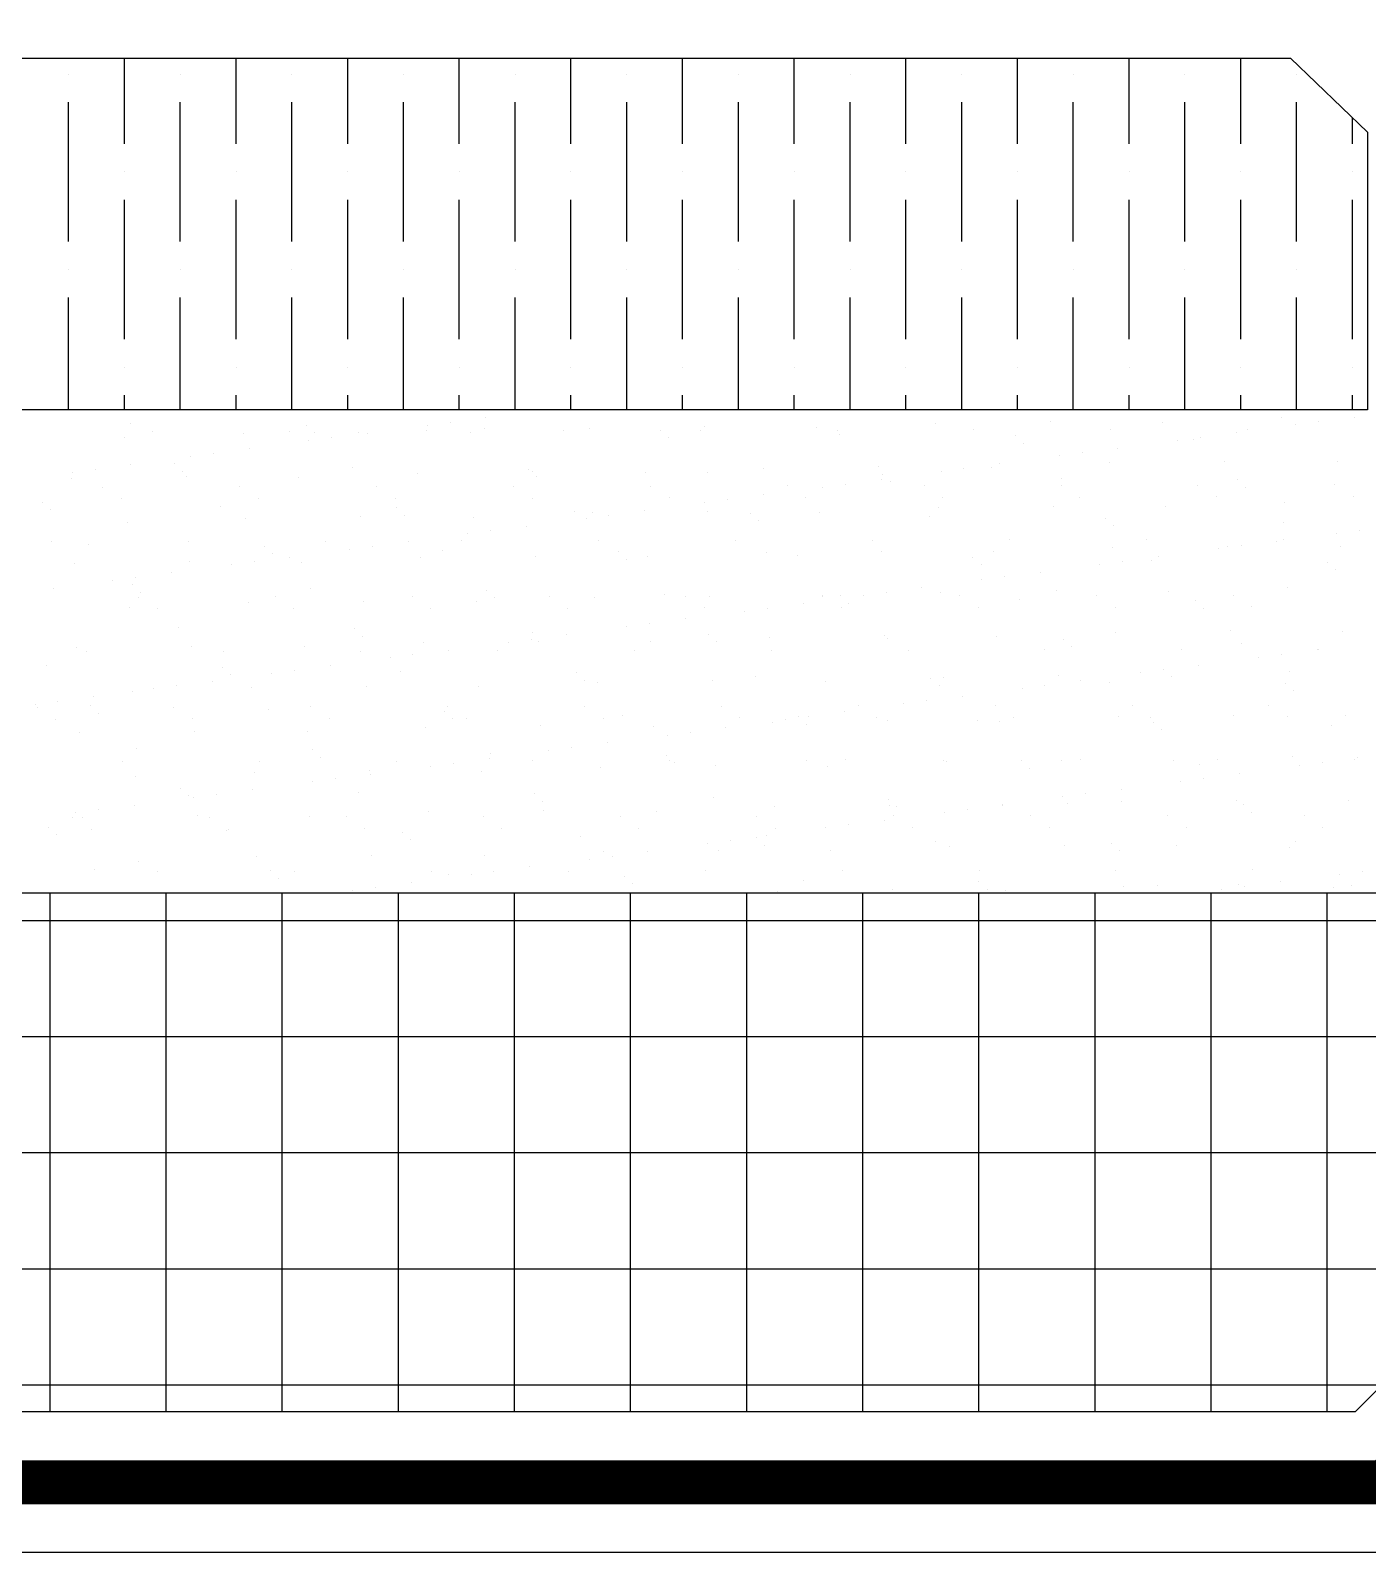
# Model space of a CAD drawing. Header units: centimetres. Extents: x -5119 to 2082, y -6603 to -947.
# Drawn here: x 818.6 to 879.3, y -3478.3 to -3409.1 of the extents above; entities that cross this region are included whole.
import ezdxf

# ---------------------------------------------------------------- set-up
doc = ezdxf.new("R2010")
doc.units = ezdxf.units.CM
doc.header["$LTSCALE"] = 100
doc.header["$MEASUREMENT"] = 0
for name, color, linetype in [('A807-Details-Railing and Cat ladder$0$A-FIN', 3, 'Continuous'), ('A807-Details-Railing and Cat ladder$0$A-HATCH-14', 14, 'Continuous'), ('A807-Details-Railing and Cat ladder$0$A-LITE2', 23, 'Continuous'), ('A807-Details-Railing and Cat ladder$0$A-WATERPROOFING', 7, 'Continuous')]:
    doc.layers.add(name, color=color, linetype=linetype)

msp = doc.modelspace()

# ---------------------------------------------------------------- linework, layer by layer
at = {"layer": 'A807-Details-Railing and Cat ladder$0$A-FIN', "color": 3, "elevation": 0}
msp.add_lwpolyline([(762.517, -3410.355), (875.828, -3410.355), (879.322, -3413.715), (879.322, -3426.336), (759.023, -3426.336), (759.023, -3413.715)], close=True, dxfattribs=at)
at = {"layer": 'A807-Details-Railing and Cat ladder$0$A-HATCH-14', "linetype": 'Continuous'}
for p, q in [((822.822, -3414.249), (822.822, -3410.355)), ((827.896, -3414.249), (827.896, -3410.355)), ((832.97, -3414.249), (832.97, -3410.355)), ((838.044, -3414.249), (838.044, -3410.355)), ((843.118, -3414.249), (843.118, -3410.355)), ((848.192, -3414.249), (848.192, -3410.355)), ((853.266, -3414.249), (853.266, -3410.355)), ((858.34, -3414.249), (858.34, -3410.355)), ((863.414, -3414.249), (863.414, -3410.355)), ((868.488, -3414.249), (868.488, -3410.355)), ((873.562, -3414.249), (873.562, -3410.355)), ((820.285, -3411.078), (820.285, -3411.078)), ((825.359, -3411.078), (825.359, -3411.078)), ((830.433, -3411.078), (830.433, -3411.078)), ((835.507, -3411.078), (835.507, -3411.078)), ((840.581, -3411.078), (840.581, -3411.078)), ((845.655, -3411.078), (845.655, -3411.078)), ((850.729, -3411.078), (850.729, -3411.078)), ((855.803, -3411.078), (855.803, -3411.078)), ((860.877, -3411.078), (860.877, -3411.078)), ((865.951, -3411.078), (865.951, -3411.078)), ((871.025, -3411.078), (871.025, -3411.078)), ((876.098, -3411.078), (876.098, -3411.078)), ((820.285, -3418.689), (820.285, -3412.346)), ((825.359, -3418.689), (825.359, -3412.346)), ((830.433, -3418.689), (830.433, -3412.346)), ((835.507, -3418.689), (835.507, -3412.346)), ((840.581, -3418.689), (840.581, -3412.346)), ((845.655, -3418.689), (845.655, -3412.346)), ((850.729, -3418.689), (850.729, -3412.346)), ((855.803, -3418.689), (855.803, -3412.346)), ((860.877, -3418.689), (860.877, -3412.346)), ((865.951, -3418.689), (865.951, -3412.346)), ((871.025, -3418.689), (871.025, -3412.346)), ((876.098, -3418.689), (876.098, -3412.346)), ((878.635, -3414.249), (878.635, -3413.055)), ((822.822, -3415.517), (822.822, -3415.517)), ((827.896, -3415.517), (827.896, -3415.517)), ((832.97, -3415.517), (832.97, -3415.517)), ((838.044, -3415.517), (838.044, -3415.517)), ((843.118, -3415.517), (843.118, -3415.517)), ((848.192, -3415.517), (848.192, -3415.517)), ((853.266, -3415.517), (853.266, -3415.517)), ((858.34, -3415.517), (858.34, -3415.517)), ((863.414, -3415.517), (863.414, -3415.517)), ((868.488, -3415.517), (868.488, -3415.517)), ((873.562, -3415.517), (873.562, -3415.517)), ((878.635, -3415.517), (878.635, -3415.517)), ((822.822, -3423.128), (822.822, -3416.786)), ((827.896, -3423.128), (827.896, -3416.786)), ((832.97, -3423.128), (832.97, -3416.786)), ((838.044, -3423.128), (838.044, -3416.786)), ((843.118, -3423.128), (843.118, -3416.786)), ((848.192, -3423.128), (848.192, -3416.786)), ((853.266, -3423.128), (853.266, -3416.786)), ((858.34, -3423.128), (858.34, -3416.786)), ((863.414, -3423.128), (863.414, -3416.786)), ((868.488, -3423.128), (868.488, -3416.786)), ((873.562, -3423.128), (873.562, -3416.786)), ((878.635, -3423.128), (878.635, -3416.786)), ((820.285, -3419.957), (820.285, -3419.957)), ((825.359, -3419.957), (825.359, -3419.957)), ((830.433, -3419.957), (830.433, -3419.957)), ((835.507, -3419.957), (835.507, -3419.957)), ((840.581, -3419.957), (840.581, -3419.957)), ((845.655, -3419.957), (845.655, -3419.957)), ((850.729, -3419.957), (850.729, -3419.957)), ((855.803, -3419.957), (855.803, -3419.957)), ((860.877, -3419.957), (860.877, -3419.957)), ((865.951, -3419.957), (865.951, -3419.957)), ((871.025, -3419.957), (871.025, -3419.957)), ((876.098, -3419.957), (876.098, -3419.957)), ((820.285, -3426.336), (820.285, -3421.226)), ((825.359, -3426.336), (825.359, -3421.226)), ((830.433, -3426.336), (830.433, -3421.226)), ((835.507, -3426.336), (835.507, -3421.226)), ((840.581, -3426.336), (840.581, -3421.226)), ((845.655, -3426.336), (845.655, -3421.226)), ((850.729, -3426.336), (850.729, -3421.226)), ((855.803, -3426.336), (855.803, -3421.226)), ((860.877, -3426.336), (860.877, -3421.226)), ((865.951, -3426.336), (865.951, -3421.226)), ((871.025, -3426.336), (871.025, -3421.226)), ((876.098, -3426.336), (876.098, -3421.226)), ((822.822, -3424.397), (822.822, -3424.397)), ((827.896, -3424.397), (827.896, -3424.397)), ((832.97, -3424.397), (832.97, -3424.397)), ((838.044, -3424.397), (838.044, -3424.397)), ((843.118, -3424.397), (843.118, -3424.397)), ((848.192, -3424.397), (848.192, -3424.397)), ((853.266, -3424.397), (853.266, -3424.397)), ((858.34, -3424.397), (858.34, -3424.397)), ((863.414, -3424.397), (863.414, -3424.397)), ((868.488, -3424.397), (868.488, -3424.397)), ((873.562, -3424.397), (873.562, -3424.397)), ((878.635, -3424.397), (878.635, -3424.397)), ((822.822, -3426.336), (822.822, -3425.665)), ((827.896, -3426.336), (827.896, -3425.665)), ((832.97, -3426.336), (832.97, -3425.665)), ((838.044, -3426.336), (838.044, -3425.665)), ((843.118, -3426.336), (843.118, -3425.665)), ((848.192, -3426.336), (848.192, -3425.665)), ((853.266, -3426.336), (853.266, -3425.665)), ((858.34, -3426.336), (858.34, -3425.665)), ((863.414, -3426.336), (863.414, -3425.665)), ((868.488, -3426.336), (868.488, -3425.665)), ((873.562, -3426.336), (873.562, -3425.665)), ((878.635, -3426.336), (878.635, -3425.665))]:
    msp.add_line(p, q, dxfattribs=at)
at = {"layer": 'A807-Details-Railing and Cat ladder$0$A-HATCH-14', "color": 8, "linetype": 'Continuous'}
for p, q in [((823.098, -3426.961), (823.098, -3426.961)), ((824.11, -3427.312), (824.11, -3427.312)), ((830.33, -3427.3), (830.33, -3427.3)), ((831.091, -3427.029), (831.091, -3427.029)), ((836.551, -3427.289), (836.551, -3427.289)), ((836.587, -3427.038), (836.587, -3427.038)), ((837.627, -3426.901), (837.627, -3426.901)), ((839.202, -3427.206), (839.202, -3427.206)), ((839.251, -3426.688), (839.251, -3426.688)), ((842.772, -3427.278), (842.772, -3427.278)), ((843.95, -3427.174), (843.95, -3427.174)), ((847.196, -3427.275), (847.196, -3427.275)), ((848.993, -3427.266), (848.993, -3427.266)), ((849.179, -3427.108), (849.179, -3427.108)), ((854.289, -3427.132), (854.289, -3427.132)), ((855.214, -3427.255), (855.214, -3427.255)), ((859.684, -3426.938), (859.684, -3426.938)), ((861.435, -3427.244), (861.435, -3427.244)), ((864.913, -3426.871), (864.913, -3426.871)), ((867.656, -3427.233), (867.656, -3427.233)), ((870.023, -3426.896), (870.023, -3426.896)), ((873.877, -3427.221), (873.877, -3427.221)), ((875.418, -3426.701), (875.418, -3426.701)), ((876.069, -3427.013), (876.069, -3427.013)), ((877.109, -3426.876), (877.109, -3426.876)), ((878.733, -3426.662), (878.733, -3426.662)), ((822.82, -3427.605), (822.82, -3427.605)), ((828.215, -3427.411), (828.215, -3427.411)), ((831.21, -3427.746), (831.21, -3427.746)), ((831.459, -3427.367), (831.459, -3427.367)), ((832.25, -3427.609), (832.25, -3427.609)), ((833.444, -3427.344), (833.444, -3427.344)), ((833.874, -3427.395), (833.874, -3427.395)), ((838.554, -3427.369), (838.554, -3427.369)), ((847.564, -3427.612), (847.564, -3427.612)), ((855.307, -3427.451), (855.307, -3427.451)), ((863.3, -3427.52), (863.3, -3427.52)), ((863.668, -3427.857), (863.668, -3427.857)), ((870.692, -3427.72), (870.692, -3427.72)), ((871.411, -3427.697), (871.411, -3427.697)), ((871.732, -3427.584), (871.732, -3427.584)), ((873.356, -3427.37), (873.356, -3427.37)), ((825.833, -3428.454), (825.833, -3428.454)), ((826.873, -3428.317), (826.873, -3428.317)), ((828.497, -3428.103), (828.497, -3428.103)), ((865.315, -3428.428), (865.315, -3428.428)), ((866.354, -3428.291), (866.354, -3428.291)), ((867.978, -3428.078), (867.978, -3428.078)), ((872.843, -3428.677), (872.843, -3428.677)), ((877.953, -3428.702), (877.953, -3428.702)), ((820.456, -3429.162), (820.456, -3429.162)), ((821.495, -3429.025), (821.495, -3429.025)), ((823.12, -3428.811), (823.12, -3428.811)), ((825.086, -3428.783), (825.086, -3428.783)), ((825.454, -3429.12), (825.454, -3429.12)), ((825.64, -3429.387), (825.64, -3429.387)), ((833.197, -3428.959), (833.197, -3428.959)), ((836.145, -3429.217), (836.145, -3429.217)), ((841.191, -3429.028), (841.191, -3429.028)), ((841.374, -3429.151), (841.374, -3429.151)), ((841.559, -3429.365), (841.559, -3429.365)), ((846.484, -3429.175), (846.484, -3429.175)), ((849.302, -3429.205), (849.302, -3429.205)), ((851.88, -3428.981), (851.88, -3428.981)), ((857.109, -3428.914), (857.109, -3428.914)), ((857.295, -3429.273), (857.295, -3429.273)), ((859.938, -3429.136), (859.938, -3429.136)), ((860.977, -3428.999), (860.977, -3428.999)), ((862.219, -3428.939), (862.219, -3428.939)), ((862.601, -3428.786), (862.601, -3428.786)), ((867.614, -3428.744), (867.614, -3428.744)), ((820.411, -3429.454), (820.411, -3429.454)), ((821.848, -3429.845), (821.848, -3429.845)), ((828.069, -3429.834), (828.069, -3429.834)), ((830.75, -3429.412), (830.75, -3429.412)), ((834.29, -3429.823), (834.29, -3429.823)), ((840.511, -3429.811), (840.511, -3429.811)), ((846.731, -3429.8), (846.731, -3429.8)), ((852.952, -3429.789), (852.952, -3429.789)), ((854.56, -3429.844), (854.56, -3429.844)), ((855.6, -3429.707), (855.6, -3429.707)), ((857.224, -3429.493), (857.224, -3429.493)), ((857.663, -3429.611), (857.663, -3429.611)), ((859.173, -3429.777), (859.173, -3429.777)), ((865.394, -3429.766), (865.394, -3429.766)), ((865.406, -3429.45), (865.406, -3429.45)), ((871.615, -3429.755), (871.615, -3429.755)), ((873.4, -3429.519), (873.4, -3429.519)), ((873.768, -3429.856), (873.768, -3429.856)), ((877.836, -3429.744), (877.836, -3429.744)), ((819.081, -3430.536), (819.081, -3430.536)), ((822.69, -3430.382), (822.69, -3430.382)), ((827.192, -3430.713), (827.192, -3430.713)), ((828.911, -3430.371), (828.911, -3430.371)), ((835.132, -3430.359), (835.132, -3430.359)), ((835.185, -3430.781), (835.185, -3430.781)), ((841.353, -3430.348), (841.353, -3430.348)), ((847.574, -3430.337), (847.574, -3430.337)), ((849.183, -3430.552), (849.183, -3430.552)), ((850.223, -3430.415), (850.223, -3430.415)), ((851.847, -3430.201), (851.847, -3430.201)), ((853.795, -3430.325), (853.795, -3430.325)), ((859.81, -3430.787), (859.81, -3430.787)), ((860.016, -3430.314), (860.016, -3430.314)), ((865.039, -3430.72), (865.039, -3430.72)), ((866.236, -3430.303), (866.236, -3430.303)), ((870.149, -3430.745), (870.149, -3430.745)), ((872.457, -3430.291), (872.457, -3430.291)), ((875.544, -3430.55), (875.544, -3430.55)), ((878.678, -3430.28), (878.678, -3430.28)), ((819.449, -3430.873), (819.449, -3430.873)), ((822.946, -3431.455), (822.946, -3431.455)), ((828.341, -3431.26), (828.341, -3431.26)), ((833.57, -3431.193), (833.57, -3431.193)), ((835.554, -3431.119), (835.554, -3431.119)), ((838.68, -3431.218), (838.68, -3431.218)), ((843.297, -3430.958), (843.297, -3430.958)), ((843.806, -3431.26), (843.806, -3431.26)), ((844.075, -3431.024), (844.075, -3431.024)), ((844.846, -3431.123), (844.846, -3431.123)), ((846.47, -3430.909), (846.47, -3430.909)), ((849.304, -3430.957), (849.304, -3430.957)), ((851.29, -3431.027), (851.29, -3431.027)), ((851.658, -3431.364), (851.658, -3431.364)), ((854.415, -3430.981), (854.415, -3430.981)), ((859.401, -3431.203), (859.401, -3431.203)), ((867.395, -3431.272), (867.395, -3431.272)), ((875.506, -3431.448), (875.506, -3431.448)), ((838.429, -3431.968), (838.429, -3431.968)), ((839.469, -3431.831), (839.469, -3431.831)), ((841.093, -3431.617), (841.093, -3431.617)), ((867.763, -3431.609), (867.763, -3431.609)), ((877.911, -3431.942), (877.911, -3431.942)), ((878.951, -3431.805), (878.951, -3431.805)), ((819.502, -3432.325), (819.502, -3432.325)), ((821.187, -3432.466), (821.187, -3432.466)), ((825.723, -3432.314), (825.723, -3432.314)), ((829.18, -3432.535), (829.18, -3432.535)), ((831.944, -3432.303), (831.944, -3432.303)), ((833.052, -3432.676), (833.052, -3432.676)), ((834.092, -3432.539), (834.092, -3432.539)), ((835.716, -3432.325), (835.716, -3432.325)), ((837.292, -3432.711), (837.292, -3432.711)), ((838.165, -3432.291), (838.165, -3432.291)), ((844.386, -3432.28), (844.386, -3432.28)), ((845.285, -3432.78), (845.285, -3432.78)), ((850.606, -3432.269), (850.606, -3432.269)), ((852.006, -3432.83), (852.006, -3432.83)), ((856.827, -3432.257), (856.827, -3432.257)), ((857.235, -3432.763), (857.235, -3432.763)), ((862.345, -3432.788), (862.345, -3432.788)), ((863.048, -3432.246), (863.048, -3432.246)), ((867.74, -3432.593), (867.74, -3432.593)), ((869.269, -3432.235), (869.269, -3432.235)), ((872.534, -3432.65), (872.534, -3432.65)), ((872.969, -3432.527), (872.969, -3432.527)), ((873.573, -3432.513), (873.573, -3432.513)), ((875.197, -3432.299), (875.197, -3432.299)), ((875.49, -3432.223), (875.49, -3432.223)), ((878.079, -3432.551), (878.079, -3432.551)), ((820.537, -3433.303), (820.537, -3433.303)), ((825.766, -3433.236), (825.766, -3433.236)), ((827.675, -3433.384), (827.675, -3433.384)), ((828.714, -3433.247), (828.714, -3433.247)), ((829.549, -3432.872), (829.549, -3432.872)), ((830.338, -3433.033), (830.338, -3433.033)), ((830.876, -3433.261), (830.876, -3433.261)), ((836.271, -3433.066), (836.271, -3433.066)), ((841.5, -3433), (841.5, -3433)), ((845.653, -3433.117), (845.653, -3433.117)), ((846.61, -3433.024), (846.61, -3433.024)), ((853.396, -3432.956), (853.396, -3432.956)), ((861.39, -3433.025), (861.39, -3433.025)), ((861.758, -3433.362), (861.758, -3433.362)), ((867.156, -3433.358), (867.156, -3433.358)), ((868.196, -3433.221), (868.196, -3433.221)), ((869.501, -3433.202), (869.501, -3433.202)), ((869.82, -3433.007), (869.82, -3433.007)), ((877.494, -3433.27), (877.494, -3433.27)), ((822.297, -3434.092), (822.297, -3434.092)), ((823.337, -3433.955), (823.337, -3433.955)), ((824.961, -3433.741), (824.961, -3433.741)), ((861.779, -3434.066), (861.779, -3434.066)), ((862.819, -3433.929), (862.819, -3433.929)), ((864.443, -3433.715), (864.443, -3433.715)), ((877.862, -3433.608), (877.862, -3433.608)), ((819.584, -3434.449), (819.584, -3434.449)), ((823.175, -3434.288), (823.175, -3434.288)), ((823.461, -3434.848), (823.461, -3434.848)), ((823.543, -3434.625), (823.543, -3434.625)), ((829.682, -3434.836), (829.682, -3434.836)), ((831.286, -3434.464), (831.286, -3434.464)), ((835.903, -3434.825), (835.903, -3434.825)), ((839.28, -3434.533), (839.28, -3434.533)), ((839.648, -3434.87), (839.648, -3434.87)), ((842.124, -3434.814), (842.124, -3434.814)), ((844.201, -3434.873), (844.201, -3434.873)), ((847.391, -3434.71), (847.391, -3434.71)), ((848.345, -3434.802), (848.345, -3434.802)), ((849.43, -3434.806), (849.43, -3434.806)), ((854.54, -3434.83), (854.54, -3434.83)), ((854.566, -3434.791), (854.566, -3434.791)), ((855.384, -3434.778), (855.384, -3434.778)), ((856.402, -3434.774), (856.402, -3434.774)), ((857.442, -3434.637), (857.442, -3434.637)), ((859.066, -3434.423), (859.066, -3434.423)), ((859.936, -3434.636), (859.936, -3434.636)), ((860.787, -3434.78), (860.787, -3434.78)), ((865.165, -3434.569), (865.165, -3434.569)), ((867.007, -3434.768), (867.007, -3434.768)), ((870.275, -3434.594), (870.275, -3434.594)), ((873.228, -3434.757), (873.228, -3434.757)), ((875.67, -3434.399), (875.67, -3434.399)), ((823.072, -3435.304), (823.072, -3435.304)), ((824.304, -3435.384), (824.304, -3435.384)), ((828.467, -3435.109), (828.467, -3435.109)), ((830.525, -3435.373), (830.525, -3435.373)), ((833.696, -3435.042), (833.696, -3435.042)), ((836.745, -3435.362), (836.745, -3435.362)), ((838.806, -3435.067), (838.806, -3435.067)), ((842.966, -3435.35), (842.966, -3435.35)), ((849.187, -3435.339), (849.187, -3435.339)), ((851.025, -3435.482), (851.025, -3435.482)), ((852.065, -3435.345), (852.065, -3435.345)), ((853.689, -3435.131), (853.689, -3435.131)), ((855.408, -3435.328), (855.408, -3435.328)), ((855.753, -3435.116), (855.753, -3435.116)), ((861.629, -3435.316), (861.629, -3435.316)), ((863.496, -3434.955), (863.496, -3434.955)), ((867.85, -3435.305), (867.85, -3435.305)), ((871.489, -3435.024), (871.489, -3435.024)), ((871.857, -3435.361), (871.857, -3435.361)), ((874.071, -3435.294), (874.071, -3435.294)), ((825.281, -3436.218), (825.281, -3436.218)), ((833.275, -3436.286), (833.275, -3436.286)), ((845.648, -3436.19), (845.648, -3436.19)), ((846.688, -3436.053), (846.688, -3436.053)), ((848.312, -3435.839), (848.312, -3435.839)), ((833.643, -3436.624), (833.643, -3436.624)), ((836.397, -3436.915), (836.397, -3436.915)), ((840.271, -3436.898), (840.271, -3436.898)), ((841.311, -3436.761), (841.311, -3436.761)), ((841.386, -3436.463), (841.386, -3436.463)), ((841.626, -3436.849), (841.626, -3436.849)), ((842.935, -3436.547), (842.935, -3436.547)), ((846.736, -3436.873), (846.736, -3436.873)), ((849.379, -3436.532), (849.379, -3436.532)), ((849.748, -3436.869), (849.748, -3436.869)), ((852.131, -3436.679), (852.131, -3436.679)), ((857.36, -3436.612), (857.36, -3436.612)), ((857.491, -3436.708), (857.491, -3436.708)), ((862.47, -3436.637), (862.47, -3436.637)), ((865.484, -3436.777), (865.484, -3436.777)), ((867.866, -3436.442), (867.866, -3436.442)), ((873.095, -3436.376), (873.095, -3436.376)), ((873.595, -3436.954), (873.595, -3436.954)), ((878.205, -3436.4), (878.205, -3436.4)), ((820.663, -3437.152), (820.663, -3437.152)), ((821.115, -3437.327), (821.115, -3437.327)), ((825.892, -3437.085), (825.892, -3437.085)), ((827.336, -3437.316), (827.336, -3437.316)), ((831.002, -3437.11), (831.002, -3437.11)), ((833.557, -3437.305), (833.557, -3437.305)), ((834.894, -3437.606), (834.894, -3437.606)), ((835.933, -3437.469), (835.933, -3437.469)), ((837.557, -3437.255), (837.557, -3437.255)), ((839.778, -3437.294), (839.778, -3437.294)), ((845.999, -3437.282), (845.999, -3437.282)), ((852.22, -3437.271), (852.22, -3437.271)), ((858.441, -3437.26), (858.441, -3437.26)), ((864.662, -3437.248), (864.662, -3437.248)), ((865.852, -3437.114), (865.852, -3437.114)), ((870.882, -3437.237), (870.882, -3437.237)), ((874.375, -3437.58), (874.375, -3437.58)), ((875.415, -3437.443), (875.415, -3437.443)), ((877.039, -3437.229), (877.039, -3437.229)), ((877.103, -3437.226), (877.103, -3437.226)), ((819.276, -3437.971), (819.276, -3437.971)), ((827.27, -3438.04), (827.27, -3438.04)), ((827.638, -3438.377), (827.638, -3438.377)), ((829.516, -3438.313), (829.516, -3438.313)), ((830.556, -3438.177), (830.556, -3438.177)), ((832.18, -3437.963), (832.18, -3437.963)), ((835.381, -3438.216), (835.381, -3438.216)), ((843.374, -3438.285), (843.374, -3438.285)), ((868.998, -3438.288), (868.998, -3438.288)), ((870.038, -3438.151), (870.038, -3438.151)), ((871.662, -3437.937), (871.662, -3437.937)), ((875.796, -3438.249), (875.796, -3438.249)), ((824.139, -3439.021), (824.139, -3439.021)), ((825.179, -3438.884), (825.179, -3438.884)), ((826.803, -3438.671), (826.803, -3438.671)), ((828.593, -3438.958), (828.593, -3438.958)), ((833.822, -3438.892), (833.822, -3438.892)), ((838.932, -3438.916), (838.932, -3438.916)), ((843.742, -3438.622), (843.742, -3438.622)), ((844.327, -3438.722), (844.327, -3438.722)), ((849.556, -3438.655), (849.556, -3438.655)), ((851.485, -3438.462), (851.485, -3438.462)), ((854.666, -3438.679), (854.666, -3438.679)), ((859.479, -3438.53), (859.479, -3438.53)), ((859.847, -3438.868), (859.847, -3438.868)), ((860.062, -3438.485), (860.062, -3438.485)), ((863.621, -3438.996), (863.621, -3438.996)), ((864.661, -3438.859), (864.661, -3438.859)), ((865.291, -3438.418), (865.291, -3438.418)), ((866.285, -3438.645), (866.285, -3438.645)), ((867.59, -3438.707), (867.59, -3438.707)), ((870.401, -3438.443), (870.401, -3438.443)), ((875.583, -3438.775), (875.583, -3438.775)), ((818.762, -3439.729), (818.762, -3439.729)), ((819.802, -3439.592), (819.802, -3439.592)), ((821.426, -3439.379), (821.426, -3439.379)), ((823.197, -3439.153), (823.197, -3439.153)), ((858.244, -3439.704), (858.244, -3439.704)), ((859.284, -3439.567), (859.284, -3439.567)), ((860.908, -3439.353), (860.908, -3439.353)), ((862.4, -3439.782), (862.4, -3439.782)), ((868.621, -3439.771), (868.621, -3439.771)), ((874.842, -3439.759), (874.842, -3439.759)), ((875.952, -3439.113), (875.952, -3439.113)), ((818.854, -3439.861), (818.854, -3439.861)), ((819.696, -3440.398), (819.696, -3440.398)), ((821.265, -3439.793), (821.265, -3439.793)), ((821.633, -3440.13), (821.633, -3440.13)), ((825.075, -3439.85), (825.075, -3439.85)), ((825.917, -3440.386), (825.917, -3440.386)), ((829.376, -3439.969), (829.376, -3439.969)), ((831.295, -3439.838), (831.295, -3439.838)), ((832.138, -3440.375), (832.138, -3440.375)), ((837.369, -3440.038), (837.369, -3440.038)), ((837.516, -3439.827), (837.516, -3439.827)), ((837.737, -3440.376), (837.737, -3440.376)), ((838.359, -3440.364), (838.359, -3440.364)), ((843.737, -3439.816), (843.737, -3439.816)), ((844.58, -3440.353), (844.58, -3440.353)), ((845.48, -3440.215), (845.48, -3440.215)), ((849.958, -3439.805), (849.958, -3439.805)), ((850.8, -3440.341), (850.8, -3440.341)), ((852.867, -3440.411), (852.867, -3440.411)), ((853.474, -3440.283), (853.474, -3440.283)), ((853.907, -3440.275), (853.907, -3440.275)), ((855.531, -3440.061), (855.531, -3440.061)), ((856.179, -3439.793), (856.179, -3439.793)), ((857.021, -3440.33), (857.021, -3440.33)), ((857.486, -3440.461), (857.486, -3440.461)), ((861.585, -3440.46), (861.585, -3440.46)), ((863.242, -3440.319), (863.242, -3440.319)), ((867.992, -3440.291), (867.992, -3440.291)), ((869.463, -3440.307), (869.463, -3440.307)), ((873.221, -3440.225), (873.221, -3440.225)), ((875.684, -3440.296), (875.684, -3440.296)), ((878.331, -3440.249), (878.331, -3440.249)), ((820.788, -3441.001), (820.788, -3441.001)), ((826.017, -3440.934), (826.017, -3440.934)), ((831.127, -3440.959), (831.127, -3440.959)), ((836.523, -3440.765), (836.523, -3440.765)), ((841.752, -3440.698), (841.752, -3440.698)), ((846.862, -3440.722), (846.862, -3440.722)), ((847.49, -3441.119), (847.49, -3441.119)), ((848.529, -3440.982), (848.529, -3440.982)), ((850.154, -3440.769), (850.154, -3440.769)), ((852.257, -3440.528), (852.257, -3440.528)), ((853.842, -3440.621), (853.842, -3440.621)), ((862.596, -3440.486), (862.596, -3440.486)), ((869.578, -3440.529), (869.578, -3440.529)), ((869.947, -3440.866), (869.947, -3440.866)), ((877.69, -3440.705), (877.69, -3440.705)), ((823.371, -3441.723), (823.371, -3441.723)), ((831.364, -3441.791), (831.364, -3441.791)), ((842.113, -3441.827), (842.113, -3441.827)), ((843.152, -3441.69), (843.152, -3441.69)), ((844.776, -3441.477), (844.776, -3441.477)), ((822.729, -3442.33), (822.729, -3442.33)), ((828.95, -3442.318), (828.95, -3442.318)), ((831.732, -3442.129), (831.732, -3442.129)), ((835.17, -3442.307), (835.17, -3442.307)), ((836.735, -3442.535), (836.735, -3442.535)), ((837.775, -3442.398), (837.775, -3442.398)), ((839.399, -3442.184), (839.399, -3442.184)), ((839.475, -3441.968), (839.475, -3441.968)), ((841.391, -3442.296), (841.391, -3442.296)), ((847.469, -3442.037), (847.469, -3442.037)), ((847.612, -3442.284), (847.612, -3442.284)), ((847.837, -3442.374), (847.837, -3442.374)), ((849.682, -3442.504), (849.682, -3442.504)), ((853.833, -3442.273), (853.833, -3442.273)), ((854.792, -3442.529), (854.792, -3442.529)), ((855.58, -3442.213), (855.58, -3442.213)), ((860.054, -3442.262), (860.054, -3442.262)), ((860.187, -3442.334), (860.187, -3442.334)), ((863.573, -3442.282), (863.573, -3442.282)), ((865.416, -3442.267), (865.416, -3442.267)), ((866.275, -3442.251), (866.275, -3442.251)), ((870.526, -3442.292), (870.526, -3442.292)), ((871.684, -3442.459), (871.684, -3442.459)), ((872.496, -3442.239), (872.496, -3442.239)), ((875.922, -3442.098), (875.922, -3442.098)), ((876.217, -3442.509), (876.217, -3442.509)), ((877.257, -3442.373), (877.257, -3442.373)), ((878.717, -3442.228), (878.717, -3442.228)), ((878.881, -3442.159), (878.881, -3442.159)), ((823.323, -3443.002), (823.323, -3443.002)), ((828.719, -3442.807), (828.719, -3442.807)), ((831.358, -3443.243), (831.358, -3443.243)), ((832.398, -3443.106), (832.398, -3443.106)), ((833.948, -3442.741), (833.948, -3442.741)), ((834.022, -3442.892), (834.022, -3442.892)), ((839.058, -3442.765), (839.058, -3442.765)), ((844.453, -3442.571), (844.453, -3442.571)), ((863.941, -3442.619), (863.941, -3442.619)), ((870.84, -3443.217), (870.84, -3443.217)), ((871.88, -3443.08), (871.88, -3443.08)), ((873.504, -3442.867), (873.504, -3442.867)), ((825.359, -3443.545), (825.359, -3443.545)), ((825.727, -3443.882), (825.727, -3443.882)), ((827.021, -3443.814), (827.021, -3443.814)), ((828.645, -3443.6), (828.645, -3443.6)), ((833.47, -3443.721), (833.47, -3443.721)), ((841.464, -3443.79), (841.464, -3443.79)), ((865.463, -3443.925), (865.463, -3443.925)), ((866.503, -3443.788), (866.503, -3443.788)), ((868.127, -3443.575), (868.127, -3443.575)), ((821.644, -3444.522), (821.644, -3444.522)), ((823.268, -3444.308), (823.268, -3444.308)), ((825.981, -3443.951), (825.981, -3443.951)), ((836.649, -3444.614), (836.649, -3444.614)), ((841.832, -3444.127), (841.832, -3444.127)), ((841.878, -3444.547), (841.878, -3444.547)), ((846.988, -3444.571), (846.988, -3444.571)), ((849.575, -3443.967), (849.575, -3443.967)), ((852.383, -3444.377), (852.383, -3444.377)), ((857.568, -3444.035), (857.568, -3444.035)), ((857.612, -3444.31), (857.612, -3444.31)), ((857.936, -3444.373), (857.936, -3444.373)), ((861.126, -3444.496), (861.126, -3444.496)), ((862.722, -3444.335), (862.722, -3444.335)), ((862.75, -3444.283), (862.75, -3444.283)), ((865.679, -3444.212), (865.679, -3444.212)), ((868.118, -3444.14), (868.118, -3444.14)), ((873.346, -3444.074), (873.346, -3444.074)), ((873.673, -3444.281), (873.673, -3444.281)), ((874.041, -3444.618), (874.041, -3444.618)), ((878.457, -3444.098), (878.457, -3444.098)), ((819.354, -3445.298), (819.354, -3445.298)), ((820.467, -3444.863), (820.467, -3444.863)), ((820.604, -3444.659), (820.604, -3444.659)), ((820.914, -3444.85), (820.914, -3444.85)), ((826.143, -3444.783), (826.143, -3444.783)), ((826.688, -3444.852), (826.688, -3444.852)), ((831.253, -3444.808), (831.253, -3444.808)), ((832.909, -3444.841), (832.909, -3444.841)), ((839.13, -3444.829), (839.13, -3444.829)), ((845.351, -3444.818), (845.351, -3444.818)), ((851.571, -3444.807), (851.571, -3444.807)), ((855.748, -3445.204), (855.748, -3445.204)), ((857.372, -3444.99), (857.372, -3444.99)), ((857.792, -3444.795), (857.792, -3444.795)), ((860.086, -3444.633), (860.086, -3444.633)), ((864.013, -3444.784), (864.013, -3444.784)), ((870.234, -3444.773), (870.234, -3444.773)), ((871.076, -3445.31), (871.076, -3445.31)), ((876.455, -3444.762), (876.455, -3444.762)), ((877.297, -3445.298), (877.297, -3445.298)), ((819.722, -3445.635), (819.722, -3445.635)), ((821.309, -3445.4), (821.309, -3445.4)), ((827.465, -3445.475), (827.465, -3445.475)), ((827.53, -3445.389), (827.53, -3445.389)), ((833.751, -3445.377), (833.751, -3445.377)), ((835.458, -3445.543), (835.458, -3445.543)), ((835.827, -3445.881), (835.827, -3445.881)), ((839.972, -3445.366), (839.972, -3445.366)), ((843.57, -3445.72), (843.57, -3445.72)), ((846.193, -3445.355), (846.193, -3445.355)), ((850.371, -3445.912), (850.371, -3445.912)), ((851.563, -3445.789), (851.563, -3445.789)), ((851.995, -3445.698), (851.995, -3445.698)), ((852.414, -3445.343), (852.414, -3445.343)), ((854.709, -3445.341), (854.709, -3445.341)), ((858.635, -3445.332), (858.635, -3445.332)), ((859.674, -3445.965), (859.674, -3445.965)), ((864.856, -3445.321), (864.856, -3445.321)), ((876.048, -3445.947), (876.048, -3445.947)), ((828.844, -3446.656), (828.844, -3446.656)), ((834.073, -3446.59), (834.073, -3446.59)), ((839.183, -3446.614), (839.183, -3446.614)), ((844.579, -3446.42), (844.579, -3446.42)), ((844.994, -3446.62), (844.994, -3446.62)), ((846.618, -3446.406), (846.618, -3446.406)), ((849.331, -3446.049), (849.331, -3446.049)), ((849.808, -3446.353), (849.808, -3446.353)), ((851.931, -3446.126), (851.931, -3446.126)), ((854.918, -3446.378), (854.918, -3446.378)), ((860.313, -3446.183), (860.313, -3446.183)), ((865.542, -3446.117), (865.542, -3446.117)), ((867.668, -3446.034), (867.668, -3446.034)), ((868.036, -3446.371), (868.036, -3446.371)), ((870.652, -3446.141), (870.652, -3446.141)), ((875.779, -3446.21), (875.779, -3446.21)), ((821.46, -3447.228), (821.46, -3447.228)), ((823.449, -3446.851), (823.449, -3446.851)), ((824.342, -3447.332), (824.342, -3447.332)), ((829.453, -3447.296), (829.453, -3447.296)), ((830.563, -3447.321), (830.563, -3447.321)), ((836.784, -3447.309), (836.784, -3447.309)), ((839.617, -3447.328), (839.617, -3447.328)), ((841.241, -3447.114), (841.241, -3447.114)), ((843.005, -3447.298), (843.005, -3447.298)), ((843.954, -3446.757), (843.954, -3446.757)), ((849.226, -3447.287), (849.226, -3447.287)), ((855.446, -3447.275), (855.446, -3447.275)), ((861.667, -3447.264), (861.667, -3447.264)), ((867.888, -3447.253), (867.888, -3447.253)), ((874.109, -3447.242), (874.109, -3447.242)), ((879.099, -3447.302), (879.099, -3447.302)), ((829.822, -3447.634), (829.822, -3447.634)), ((834.24, -3448.036), (834.24, -3448.036)), ((835.864, -3447.822), (835.864, -3447.822)), ((837.565, -3447.473), (837.565, -3447.473)), ((838.577, -3447.465), (838.577, -3447.465)), ((845.558, -3447.542), (845.558, -3447.542)), ((845.926, -3447.879), (845.926, -3447.879)), ((853.669, -3447.718), (853.669, -3447.718)), ((861.663, -3447.787), (861.663, -3447.787)), ((868.243, -3447.989), (868.243, -3447.989)), ((869.774, -3447.964), (869.774, -3447.964)), ((873.472, -3447.923), (873.472, -3447.923)), ((873.722, -3448.01), (873.722, -3448.01)), ((875.346, -3447.796), (875.346, -3447.796)), ((877.767, -3448.032), (877.767, -3448.032)), ((878.059, -3447.439), (878.059, -3447.439)), ((878.582, -3447.947), (878.582, -3447.947)), ((833.2, -3448.173), (833.2, -3448.173)), ((852.509, -3448.226), (852.509, -3448.226)), ((857.738, -3448.159), (857.738, -3448.159)), ((862.031, -3448.124), (862.031, -3448.124)), ((862.848, -3448.184), (862.848, -3448.184)), ((872.682, -3448.147), (872.682, -3448.147))]:
    msp.add_line(p, q, dxfattribs=at)
at = {"layer": 'A807-Details-Railing and Cat ladder$0$A-LITE2'}
msp.add_line((891.792, -3448.31), (501.989, -3448.31), dxfattribs=at)
for points in [[(900.182, -3386.384), (900.182, -3459.497), (881.405, -3478.275), (501.989, -3478.275)], [(893.79, -3386.384), (893.79, -3456.849), (878.757, -3471.882), (501.989, -3471.882)]]:
    msp.add_lwpolyline(points, dxfattribs=at)
at = {"layer": 'A807-Details-Railing and Cat ladder$0$A-WATERPROOFING', "color": 251, "linetype": 'Continuous', "ltscale": 0.5}
for p, q in [((819.443, -3471.882), (819.443, -3448.31)), ((824.72, -3471.882), (824.72, -3448.31)), ((829.997, -3471.882), (829.997, -3448.31)), ((835.275, -3471.882), (835.275, -3448.31)), ((840.552, -3471.882), (840.552, -3448.31)), ((845.829, -3471.882), (845.829, -3448.31)), ((851.106, -3471.882), (851.106, -3448.31)), ((856.383, -3471.882), (856.383, -3448.31)), ((861.66, -3471.882), (861.66, -3448.31)), ((866.937, -3471.882), (866.937, -3448.31)), ((872.214, -3471.882), (872.214, -3448.31)), ((877.491, -3471.882), (877.491, -3448.31)), ((501.989, -3449.542), (893.79, -3449.542)), ((501.989, -3454.819), (893.79, -3454.819)), ((501.989, -3460.096), (890.543, -3460.096)), ((501.989, -3465.373), (885.266, -3465.373)), ((501.989, -3470.65), (879.988, -3470.65))]:
    msp.add_line(p, q, dxfattribs=at)
at = {"layer": 'A807-Details-Railing and Cat ladder$0$A-WATERPROOFING', "linetype": 'Continuous', "ltscale": 100}
msp.add_line((901.381, -3478.275), (693.444, -3478.275), dxfattribs=at)
at = {"layer": 'A807-Details-Railing and Cat ladder$0$A-WATERPROOFING', "ltscale": 100, "const_width": 1.998}
msp.add_lwpolyline([(896.986, -3386.384), (896.986, -3458.173), (880.081, -3475.078), (501.989, -3475.078)], dxfattribs=at)

doc.saveas('drawing.dxf')
